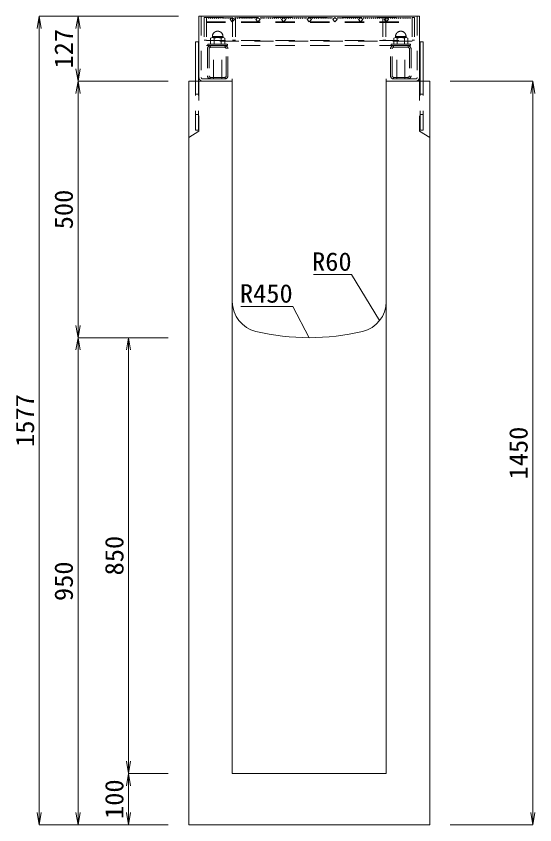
# Model space of a CAD drawing. Units: millimetres at full size. Extents: x -734 to 58102, y 49499 to 87169.
# Drawn here: x 15738 to 16749, y 59380 to 60957 of the extents above; entities that cross this region are included whole.
import ezdxf
from ezdxf.enums import TextEntityAlignment as Align

# ---------------------------------------------------------------- set-up
doc = ezdxf.new("R2010")
doc.units = ezdxf.units.MM
doc.header["$LTSCALE"] = 50
doc.linetypes.add('USER1', pattern=[1.35, 0.75, -0.6])
for name, color, linetype, lineweight in [('寸法線', 7, 'Continuous', 13), ('引出線', 4, 'Continuous', 13), ('本体', 2, 'Continuous', 20), ('ｸﾞﾚｰﾁﾝｸﾞ', 7, 'USER1', 9)]:
    doc.layers.add(name, color=color, linetype=linetype, lineweight=lineweight)
doc.styles.add('ＭＳ 明朝', font='')
doc.styles.get('ＭＳ 明朝').set_extended_font_data('MS Mincho')

# ---------------------------------------------------------------- blocks, each defined once
blk = doc.blocks.new('open_arrow')
at = {"color": 0, "linetype": 'Continuous', "lineweight": -2}
blk.add_lwpolyline([(7.5, 1.25), (0, 0), (7.5, -1.25)], dxfattribs=at)

msp = doc.modelspace()

# ---------------------------------------------------------------- linework, layer by layer
at = {"layer": '寸法線'}
for p, q in [((15783.14, 59380.12), (15783.14, 60957.12)), ((16054.48, 60957.12), (15783.14, 60957.12)), ((15858.69, 60957.12), (15858.69, 60830.12)), ((16054.48, 60957.12), (15858.69, 60957.12)), ((16034.48, 60830.12), (15858.69, 60830.12)), ((15858.69, 60830.12), (15858.69, 60330.12)), ((16034.48, 60830.12), (15858.69, 60830.12)), ((16584.52, 60830.12), (16745.31, 60830.12)), ((16745.31, 60830.12), (16745.31, 59380.12)), ((15858.69, 60330.12), (15858.69, 59380.12)), ((16034.48, 60330.12), (15858.69, 60330.12)), ((16034.48, 60330.12), (15858.69, 60330.12)), ((15957.29, 59480.12), (15957.29, 60330.12)), ((16034.48, 60330.12), (15957.29, 60330.12)), ((16034.48, 59480.12), (15957.29, 59480.12)), ((15957.29, 59380.12), (15957.29, 59480.12)), ((16034.48, 59480.12), (15957.29, 59480.12)), ((16034.48, 59380.12), (15783.14, 59380.12)), ((16034.48, 59380.12), (15858.69, 59380.12)), ((16034.48, 59380.12), (15957.29, 59380.12)), ((16584.52, 59380.12), (16745.31, 59380.12))]:
    msp.add_line(p, q, dxfattribs=at)
at = {"layer": '引出線'}
for points in [[(16446.57, 60363.43), (16392.16, 60453.33), (16317.49, 60453.33)], [(16309.5, 60330.12), (16277.28, 60391.26), (16176.27, 60391.26)]]:
    msp.add_lwpolyline(points, dxfattribs=at)
at = {"layer": '本体'}
for p, q in [((16074.5, 60830.12), (16074.5, 59380.12)), ((16074.5, 60830.12), (16159.5, 60830.12)), ((16159.5, 60400.64), (16159.5, 60830.12)), ((16459.5, 60400.64), (16459.5, 60830.12)), ((16459.5, 60830.12), (16544.5, 60830.12)), ((16544.5, 59380.12), (16544.5, 60830.12)), ((16159.5, 60400.64), (16159.5, 59480.12)), ((16459.5, 60400.64), (16459.5, 59480.12)), ((16159.5, 59480.12), (16459.5, 59480.12)), ((16074.5, 59380.12), (16544.5, 59380.12))]:
    msp.add_line(p, q, dxfattribs=at)
at = {"layer": '本体', "linetype": 'USER1', "lineweight": 9}
for p, q in [((16094.51, 60830.12), (16094.51, 60733.11)), ((16524.51, 60830.12), (16524.51, 60733.11)), ((16074.51, 60720.61), (16094.51, 60733.11)), ((16544.51, 60720.61), (16524.51, 60733.11))]:
    msp.add_line(p, q, dxfattribs=at)
at = {"layer": '本体'}
for centre, radius, start, end in [((16219.5, 60400.64), 60, 180, 256.65785), ((16399.5, 60400.64), 60, 283.34237, 0), ((16309.5, 60780.12), 450, 256.65777, 283.34225)]:
    msp.add_arc(centre, radius, start, end, dxfattribs=at)
at = {"layer": 'ｸﾞﾚｰﾁﾝｸﾞ', "linetype": 'Continuous'}
for p, q in [((16094.5, 60957.12), (16524.5, 60957.12)), ((16094.5, 60837.75), (16094.5, 60957.12)), ((16524.5, 60830.12), (16524.5, 60957.12)), ((16093.5, 60907.11), (16087.5, 60907.11)), ((16087.5, 60830.12), (16087.5, 60907.11)), ((16093.5, 60830.12), (16093.5, 60907.11)), ((16525.5, 60907.11), (16531.5, 60907.11)), ((16525.5, 60830.12), (16525.5, 60907.11)), ((16531.5, 60830.12), (16531.5, 60907.11))]:
    msp.add_line(p, q, dxfattribs=at)
at = {"layer": 'ｸﾞﾚｰﾁﾝｸﾞ'}
for p, q in [((16099, 60957.12), (16099, 60837.62)), ((16104.5, 60954.62), (16104.5, 60910.62)), ((16109, 60954.62), (16109, 60910.62)), ((16109, 60954.62), (16109, 60899.62)), ((16112.2, 60954.62), (16113.1, 60952.52)), ((16113.1, 60952.52), (16114, 60954.62)), ((16116, 60954.62), (16116.9, 60952.52)), ((16116.9, 60952.52), (16117.8, 60954.62)), ((16119.8, 60954.62), (16120.7, 60952.52)), ((16120.7, 60952.52), (16121.6, 60954.62)), ((16123.6, 60954.62), (16124.5, 60952.52)), ((16124.5, 60952.52), (16125.4, 60954.62)), ((16127.4, 60954.62), (16128.3, 60952.52)), ((16128.3, 60952.52), (16129.2, 60954.62)), ((16131.2, 60954.62), (16132.1, 60952.52)), ((16132.1, 60952.52), (16133, 60954.62)), ((16135, 60954.62), (16135.9, 60952.52)), ((16135.9, 60952.52), (16136.8, 60954.62)), ((16138.8, 60954.62), (16139.7, 60952.52)), ((16139.7, 60952.52), (16140.6, 60954.62)), ((16142.6, 60954.62), (16143.5, 60952.52)), ((16143.5, 60952.52), (16144.4, 60954.62)), ((16146.4, 60954.62), (16147.3, 60952.52)), ((16147.3, 60952.52), (16148.2, 60954.62)), ((16150.2, 60954.62), (16151.1, 60952.52)), ((16151.1, 60952.52), (16152, 60954.62)), ((16154, 60954.62), (16154.9, 60952.52)), ((16154.9, 60952.52), (16155.8, 60954.62)), ((16159.5, 60954.62), (16155.26, 60950.37)), ((16163.74, 60950.37), (16159.5, 60954.62)), ((16160, 60954.62), (16160, 60910.62)), ((16164.5, 60954.62), (16165.4, 60952.52)), ((16165.4, 60952.52), (16166.3, 60954.62)), ((16166, 60954.62), (16166, 60910.62)), ((16168.3, 60954.62), (16169.2, 60952.52)), ((16169.2, 60952.52), (16170.1, 60954.62)), ((16172.1, 60954.62), (16173, 60952.52)), ((16173, 60952.52), (16173.9, 60954.62)), ((16175.9, 60954.62), (16176.8, 60952.52)), ((16176.8, 60952.52), (16177.7, 60954.62)), ((16179.7, 60954.62), (16180.6, 60952.52)), ((16180.6, 60952.52), (16181.5, 60954.62)), ((16183.5, 60954.62), (16184.4, 60952.52)), ((16184.4, 60952.52), (16185.3, 60954.62)), ((16187.3, 60954.62), (16188.2, 60952.52)), ((16188.2, 60952.52), (16189.1, 60954.62)), ((16191.1, 60954.62), (16192, 60952.52)), ((16192, 60952.52), (16192.9, 60954.62)), ((16194.9, 60954.62), (16195.8, 60952.52)), ((16195.8, 60952.52), (16196.7, 60954.62)), ((16198.7, 60954.62), (16199.6, 60952.52)), ((16199.6, 60952.52), (16200.5, 60954.62)), ((16202.5, 60954.62), (16203.4, 60952.52)), ((16203.4, 60952.52), (16204.3, 60954.62)), ((16209.5, 60954.62), (16205.26, 60950.37)), ((16213.74, 60950.37), (16209.5, 60954.62)), ((16214.5, 60954.62), (16215.4, 60952.52)), ((16215.4, 60952.52), (16216.3, 60954.62)), ((16218.3, 60954.62), (16219.2, 60952.52)), ((16219.2, 60952.52), (16220.1, 60954.62)), ((16222.1, 60954.62), (16223, 60952.52)), ((16223, 60952.52), (16223.9, 60954.62)), ((16225.9, 60954.62), (16226.8, 60952.52)), ((16226.8, 60952.52), (16227.7, 60954.62)), ((16229.7, 60954.62), (16230.6, 60952.52)), ((16230.6, 60952.52), (16231.5, 60954.62)), ((16233.5, 60954.62), (16234.4, 60952.52)), ((16234.4, 60952.52), (16235.3, 60954.62)), ((16237.3, 60954.62), (16238.2, 60952.52)), ((16238.2, 60952.52), (16239.1, 60954.62)), ((16241.1, 60954.62), (16242, 60952.52)), ((16242, 60952.52), (16242.9, 60954.62)), ((16244.9, 60954.62), (16245.8, 60952.52)), ((16245.8, 60952.52), (16246.7, 60954.62)), ((16248.7, 60954.62), (16249.6, 60952.52)), ((16249.6, 60952.52), (16250.5, 60954.62)), ((16252.5, 60954.62), (16253.4, 60952.52)), ((16253.4, 60952.52), (16254.3, 60954.62)), ((16259.5, 60954.62), (16255.26, 60950.37)), ((16263.74, 60950.37), (16259.5, 60954.62)), ((16264.5, 60954.62), (16265.4, 60952.52)), ((16265.4, 60952.52), (16266.3, 60954.62)), ((16268.3, 60954.62), (16269.2, 60952.52)), ((16269.2, 60952.52), (16270.1, 60954.62)), ((16272.1, 60954.62), (16273, 60952.52)), ((16273, 60952.52), (16273.9, 60954.62)), ((16275.9, 60954.62), (16276.8, 60952.52)), ((16276.8, 60952.52), (16277.7, 60954.62)), ((16279.7, 60954.62), (16280.6, 60952.52)), ((16280.6, 60952.52), (16281.5, 60954.62)), ((16283.5, 60954.62), (16284.4, 60952.52)), ((16284.4, 60952.52), (16285.3, 60954.62)), ((16287.3, 60954.62), (16288.2, 60952.52)), ((16288.2, 60952.52), (16289.1, 60954.62)), ((16291.1, 60954.62), (16292, 60952.52)), ((16292, 60952.52), (16292.9, 60954.62)), ((16294.9, 60954.62), (16295.8, 60952.52)), ((16295.8, 60952.52), (16296.7, 60954.62)), ((16298.7, 60954.62), (16299.6, 60952.52)), ((16299.6, 60952.52), (16300.5, 60954.62)), ((16302.5, 60954.62), (16303.4, 60952.52)), ((16303.4, 60952.52), (16304.3, 60954.62)), ((16309.5, 60954.62), (16305.26, 60950.37)), ((16309.5, 60954.62), (16313.74, 60950.37)), ((16315.6, 60952.52), (16314.7, 60954.62)), ((16316.5, 60954.62), (16315.6, 60952.52)), ((16319.4, 60952.52), (16318.5, 60954.62)), ((16320.3, 60954.62), (16319.4, 60952.52)), ((16323.2, 60952.52), (16322.3, 60954.62)), ((16324.1, 60954.62), (16323.2, 60952.52)), ((16327, 60952.52), (16326.1, 60954.62)), ((16327.9, 60954.62), (16327, 60952.52)), ((16330.8, 60952.52), (16329.9, 60954.62)), ((16331.7, 60954.62), (16330.8, 60952.52)), ((16334.6, 60952.52), (16333.7, 60954.62)), ((16335.5, 60954.62), (16334.6, 60952.52)), ((16338.4, 60952.52), (16337.5, 60954.62)), ((16339.3, 60954.62), (16338.4, 60952.52)), ((16342.2, 60952.52), (16341.3, 60954.62)), ((16343.1, 60954.62), (16342.2, 60952.52)), ((16346, 60952.52), (16345.1, 60954.62)), ((16346.9, 60954.62), (16346, 60952.52)), ((16349.8, 60952.52), (16348.9, 60954.62)), ((16350.7, 60954.62), (16349.8, 60952.52)), ((16353.6, 60952.52), (16352.7, 60954.62)), ((16354.5, 60954.62), (16353.6, 60952.52)), ((16355.26, 60950.37), (16359.5, 60954.62)), ((16359.5, 60954.62), (16363.74, 60950.37)), ((16365.6, 60952.52), (16364.7, 60954.62)), ((16366.5, 60954.62), (16365.6, 60952.52)), ((16369.4, 60952.52), (16368.5, 60954.62)), ((16370.3, 60954.62), (16369.4, 60952.52)), ((16373.2, 60952.52), (16372.3, 60954.62)), ((16374.1, 60954.62), (16373.2, 60952.52)), ((16377, 60952.52), (16376.1, 60954.62)), ((16377.9, 60954.62), (16377, 60952.52)), ((16380.8, 60952.52), (16379.9, 60954.62)), ((16381.7, 60954.62), (16380.8, 60952.52)), ((16384.6, 60952.52), (16383.7, 60954.62)), ((16385.5, 60954.62), (16384.6, 60952.52)), ((16388.4, 60952.52), (16387.5, 60954.62)), ((16389.3, 60954.62), (16388.4, 60952.52)), ((16392.2, 60952.52), (16391.3, 60954.62)), ((16393.1, 60954.62), (16392.2, 60952.52)), ((16396, 60952.52), (16395.1, 60954.62)), ((16396.9, 60954.62), (16396, 60952.52)), ((16399.8, 60952.52), (16398.9, 60954.62)), ((16400.7, 60954.62), (16399.8, 60952.52)), ((16403.6, 60952.52), (16402.7, 60954.62)), ((16404.5, 60954.62), (16403.6, 60952.52)), ((16405.26, 60950.37), (16409.5, 60954.62)), ((16409.5, 60954.62), (16413.74, 60950.37)), ((16415.6, 60952.52), (16414.7, 60954.62)), ((16416.5, 60954.62), (16415.6, 60952.52)), ((16419.4, 60952.52), (16418.5, 60954.62)), ((16420.3, 60954.62), (16419.4, 60952.52)), ((16423.2, 60952.52), (16422.3, 60954.62)), ((16424.1, 60954.62), (16423.2, 60952.52)), ((16427, 60952.52), (16426.1, 60954.62)), ((16427.9, 60954.62), (16427, 60952.52)), ((16430.8, 60952.52), (16429.9, 60954.62)), ((16431.7, 60954.62), (16430.8, 60952.52)), ((16434.6, 60952.52), (16433.7, 60954.62)), ((16435.5, 60954.62), (16434.6, 60952.52)), ((16438.4, 60952.52), (16437.5, 60954.62)), ((16439.3, 60954.62), (16438.4, 60952.52)), ((16442.2, 60952.52), (16441.3, 60954.62)), ((16443.1, 60954.62), (16442.2, 60952.52)), ((16446, 60952.52), (16445.1, 60954.62)), ((16446.9, 60954.62), (16446, 60952.52)), ((16449.8, 60952.52), (16448.9, 60954.62)), ((16450.7, 60954.62), (16449.8, 60952.52)), ((16453.6, 60952.52), (16452.7, 60954.62)), ((16453, 60954.62), (16453, 60910.62)), ((16454.5, 60954.62), (16453.6, 60952.52)), ((16455.26, 60950.37), (16459.5, 60954.62)), ((16459, 60954.62), (16459, 60910.62)), ((16459.5, 60954.62), (16463.74, 60950.37)), ((16464.1, 60952.52), (16463.2, 60954.62)), ((16465, 60954.62), (16464.1, 60952.52)), ((16467.9, 60952.52), (16467, 60954.62)), ((16468.8, 60954.62), (16467.9, 60952.52)), ((16471.7, 60952.52), (16470.8, 60954.62)), ((16472.6, 60954.62), (16471.7, 60952.52)), ((16475.5, 60952.52), (16474.6, 60954.62)), ((16476.4, 60954.62), (16475.5, 60952.52)), ((16479.3, 60952.52), (16478.4, 60954.62)), ((16480.2, 60954.62), (16479.3, 60952.52)), ((16483.1, 60952.52), (16482.2, 60954.62)), ((16484, 60954.62), (16483.1, 60952.52)), ((16486.9, 60952.52), (16486, 60954.62)), ((16487.8, 60954.62), (16486.9, 60952.52)), ((16490.7, 60952.52), (16489.8, 60954.62)), ((16491.6, 60954.62), (16490.7, 60952.52)), ((16494.5, 60952.52), (16493.6, 60954.62)), ((16495.4, 60954.62), (16494.5, 60952.52)), ((16498.3, 60952.52), (16497.4, 60954.62)), ((16499.2, 60954.62), (16498.3, 60952.52)), ((16502.1, 60952.52), (16501.2, 60954.62)), ((16503, 60954.62), (16502.1, 60952.52)), ((16505.9, 60952.52), (16505, 60954.62)), ((16506.8, 60954.62), (16505.9, 60952.52)), ((16510, 60954.62), (16510, 60910.62)), ((16510, 60954.62), (16510, 60899.62)), ((16514.5, 60954.62), (16514.5, 60910.62)), ((16520, 60957.12), (16520, 60837.62)), ((16109, 60946.12), (16510, 60946.12)), ((16109, 60944.62), (16510, 60944.62)), ((16155.26, 60950.37), (16159.5, 60946.13)), ((16159.5, 60946.13), (16163.74, 60950.37)), ((16159.5, 60946.13), (16160, 60946.63)), ((16205.26, 60950.37), (16209.5, 60946.13)), ((16209.5, 60946.13), (16213.74, 60950.37)), ((16255.26, 60950.37), (16259.5, 60946.13)), ((16259.5, 60946.13), (16263.74, 60950.37)), ((16305.26, 60950.37), (16309.5, 60946.13)), ((16313.74, 60950.37), (16309.5, 60946.13)), ((16359.5, 60946.13), (16355.26, 60950.37)), ((16363.74, 60950.37), (16359.5, 60946.13)), ((16409.5, 60946.13), (16405.26, 60950.37)), ((16413.74, 60950.37), (16409.5, 60946.13)), ((16459.5, 60946.13), (16455.26, 60950.37)), ((16459.5, 60946.13), (16459, 60946.63)), ((16463.74, 60950.37), (16459.5, 60946.13)), ((16104.5, 60910.62), (16109, 60910.62)), ((16109, 60909.62), (16510, 60909.62)), ((16510, 60908.12), (16109, 60908.12)), ((16117.15, 60914.42), (16120.61, 60915.62)), ((16117.15, 60902.62), (16117.15, 60914.42)), ((16120.61, 60917.62), (16141.39, 60917.62)), ((16120.61, 60915.62), (16120.61, 60917.62)), ((16120.61, 60915.62), (16124.08, 60914.42)), ((16141.39, 60915.62), (16120.61, 60915.62)), ((16124.08, 60914.42), (16131, 60915.62)), ((16124.08, 60902.62), (16124.08, 60914.42)), ((16131, 60915.62), (16137.93, 60914.42)), ((16137.93, 60914.42), (16141.39, 60915.62)), ((16137.93, 60914.42), (16137.93, 60902.62)), ((16141.39, 60917.62), (16141.39, 60915.62)), ((16141.39, 60915.62), (16144.85, 60914.42)), ((16144.85, 60914.42), (16144.85, 60902.62)), ((16160, 60910.62), (16166, 60910.62)), ((16459, 60910.62), (16453, 60910.62)), ((16477.61, 60915.62), (16474.15, 60914.42)), ((16474.15, 60914.42), (16474.15, 60902.62)), ((16498.39, 60917.62), (16477.61, 60917.62)), ((16477.61, 60917.62), (16477.61, 60915.62)), ((16481.07, 60914.42), (16477.61, 60915.62)), ((16477.61, 60915.62), (16498.39, 60915.62)), ((16488, 60915.62), (16481.07, 60914.42)), ((16481.07, 60914.42), (16481.07, 60902.62)), ((16494.92, 60914.42), (16488, 60915.62)), ((16498.39, 60915.62), (16494.92, 60914.42)), ((16494.92, 60902.62), (16494.92, 60914.42)), ((16498.39, 60915.62), (16498.39, 60917.62)), ((16501.85, 60914.42), (16498.39, 60915.62)), ((16501.85, 60902.62), (16501.85, 60914.42)), ((16514.5, 60910.62), (16510, 60910.62)), ((16109, 60899.62), (16510, 60899.62)), ((16111, 60893.22), (16111, 60841.02)), ((16112, 60902.62), (16150, 60902.62)), ((16112, 60902.62), (16131, 60902.62)), ((16112, 60899.62), (16112, 60902.62)), ((16150, 60899.62), (16112, 60899.62)), ((16114.2, 60893.22), (16114.2, 60841.02)), ((16116.5, 60899.55), (16116.5, 60896.29)), ((16131, 60902.62), (16117.15, 60902.62)), ((16144.6, 60899.62), (16117.4, 60899.62)), ((16144.6, 60899.62), (16117.4, 60899.62)), ((16144.6, 60896.42), (16117.4, 60896.42)), ((16123, 60834.62), (16123, 60899.62)), ((16123, 60899.62), (16139, 60899.62)), ((16131, 60902.62), (16124.08, 60902.62)), ((16144.85, 60902.62), (16131, 60902.62)), ((16139, 60834.62), (16139, 60899.62)), ((16145.5, 60899.55), (16145.5, 60896.29)), ((16147.8, 60841.02), (16147.8, 60893.22)), ((16150, 60902.62), (16150, 60899.62)), ((16151, 60841.02), (16151, 60893.22)), ((16468, 60841.02), (16468, 60893.22)), ((16507, 60902.62), (16469, 60902.62)), ((16469, 60902.62), (16469, 60899.62)), ((16469, 60899.62), (16507, 60899.62)), ((16471.2, 60841.02), (16471.2, 60893.22)), ((16473.5, 60899.55), (16473.5, 60896.29)), ((16474.15, 60902.62), (16488, 60902.62)), ((16474.4, 60899.62), (16501.6, 60899.62)), ((16474.4, 60899.62), (16501.6, 60899.62)), ((16474.4, 60896.42), (16501.6, 60896.42)), ((16480, 60834.62), (16480, 60899.62)), ((16496, 60899.62), (16480, 60899.62)), ((16488, 60902.62), (16501.85, 60902.62)), ((16507, 60902.62), (16488, 60902.62)), ((16488, 60902.62), (16494.92, 60902.62)), ((16496, 60834.62), (16496, 60899.62)), ((16502.5, 60899.55), (16502.5, 60896.29)), ((16504.8, 60893.22), (16504.8, 60841.02)), ((16507, 60899.62), (16507, 60902.62)), ((16508, 60893.22), (16508, 60841.02)), ((16087.5, 60735.12), (16087.5, 60830.12)), ((16093.5, 60735.12), (16093.5, 60830.12)), ((16102, 60834.62), (16159.5, 60834.62)), ((16116.5, 60837.95), (16116.5, 60834.68)), ((16117.4, 60837.82), (16144.6, 60837.82)), ((16117.4, 60834.62), (16144.6, 60834.62)), ((16145.5, 60837.95), (16145.5, 60834.68)), ((16159.5, 60834.62), (16159.5, 60830.12)), ((16517, 60834.62), (16459.5, 60834.62)), ((16459.5, 60834.62), (16459.5, 60830.12)), ((16473.5, 60837.95), (16473.5, 60834.68)), ((16501.6, 60837.82), (16474.4, 60837.82)), ((16501.6, 60834.62), (16474.4, 60834.62)), ((16502.5, 60837.95), (16502.5, 60834.68)), ((16525.5, 60735.12), (16525.5, 60830.12)), ((16531.5, 60735.12), (16531.5, 60830.12)), ((16087.5, 60805.12), (16093.5, 60805.12)), ((16525.5, 60805.12), (16531.5, 60805.12)), ((16087.5, 60765.12), (16093.5, 60765.12)), ((16525.5, 60765.12), (16531.5, 60765.12)), ((16093.5, 60735.12), (16087.5, 60735.12)), ((16525.5, 60735.12), (16531.5, 60735.12))]:
    msp.add_line(p, q, dxfattribs=at)
at = {"layer": 'ｸﾞﾚｰﾁﾝｸﾞ', "lineweight": 5}
msp.add_line((16104.5, 60954.62), (16514.5, 60954.62), dxfattribs=at)
at = {"layer": 'ｸﾞﾚｰﾁﾝｸﾞ'}
for centre, radius, start, end in [((16131, 60917.62), 10.25, 0, 180), ((16488, 60917.62), 10.25, 0, 180), ((16117.4, 60893.22), 6.4, 90, 180), ((16117.4, 60893.22), 3.2, 90, 180), ((16144.6, 60893.22), 6.4, 0, 90), ((16144.6, 60893.22), 3.2, 0, 90), ((16474.4, 60893.22), 6.4, 90, 180), ((16474.4, 60893.22), 3.2, 90, 180), ((16501.6, 60893.22), 6.4, 0, 90), ((16501.6, 60893.22), 3.2, 0, 90), ((16117.4, 60841.02), 6.4, 180, 270), ((16117.4, 60841.02), 3.2, 180, 270), ((16144.6, 60841.02), 6.4, 270, 0), ((16144.6, 60841.02), 3.2, 270, 0), ((16474.4, 60841.02), 6.4, 180, 270), ((16474.4, 60841.02), 3.2, 180, 270), ((16501.6, 60841.02), 6.4, 270, 0), ((16501.6, 60841.02), 3.2, 270, 0), ((16102, 60837.62), 7.5, 179.01874, 270), ((16102, 60837.62), 3, 180, 270), ((16517, 60837.62), 7.5, 270, 0), ((16517, 60837.62), 3, 270, 0)]:
    msp.add_arc(centre, radius, start, end, dxfattribs=at)

# ---------------------------------------------------------------- block references
at = {"layer": '寸法線', "xscale": 3.2, "yscale": 3.2}
for p, rotation in [((15783.14, 60957.12), 270), ((15858.69, 60957.12), 270), ((15858.69, 60830.12), 90), ((15858.69, 60830.12), 270), ((16745.31, 60830.12), 270), ((15858.69, 60330.12), 90), ((15858.69, 60330.12), 270), ((15957.29, 60330.12), 270), ((15957.29, 59480.12), 90), ((15957.29, 59480.12), 270), ((15783.14, 59380.12), 90), ((15858.69, 59380.12), 90), ((15957.29, 59380.12), 90), ((16745.31, 59380.12), 90)]:
    msp.add_blockref('open_arrow', p, dxfattribs=dict(at, rotation=rotation))
at = {"layer": '引出線', "xscale": 0.0533, "yscale": 0.0533}
for p, rotation in [((16446.57, 60363.43), 121.2), ((16309.5, 60330.12), 117.8)]:
    msp.add_blockref('open_arrow', p, dxfattribs=dict(at, rotation=rotation))

# ---------------------------------------------------------------- texts
at = {"layer": '寸法線', "style": 'ＭＳ 明朝', "width": 1.05}
for s, p in [('127', (15830.67, 60893.62)), ('500', (15830.67, 60580.12)), ('1577', (15755.12, 60168.62)), ('1450', (16717.29, 60105.12)), ('850', (15929.27, 59905.12)), ('950', (15830.67, 59855.12)), ('100', (15929.27, 59430.12))]:
    msp.add_text(s, height=36.03, rotation=90, dxfattribs=at).set_placement(p, align=Align.MIDDLE_CENTER)
at = {"layer": '引出線', "style": 'ＭＳ 明朝', "width": 1.05}
for s, p in [('R60', (16392.16, 60496.53)), ('R450', (16277.28, 60434.46))]:
    msp.add_text(s, height=36.03, dxfattribs=at).set_placement(p, align=Align.TOP_RIGHT)

doc.saveas('drawing.dxf')
